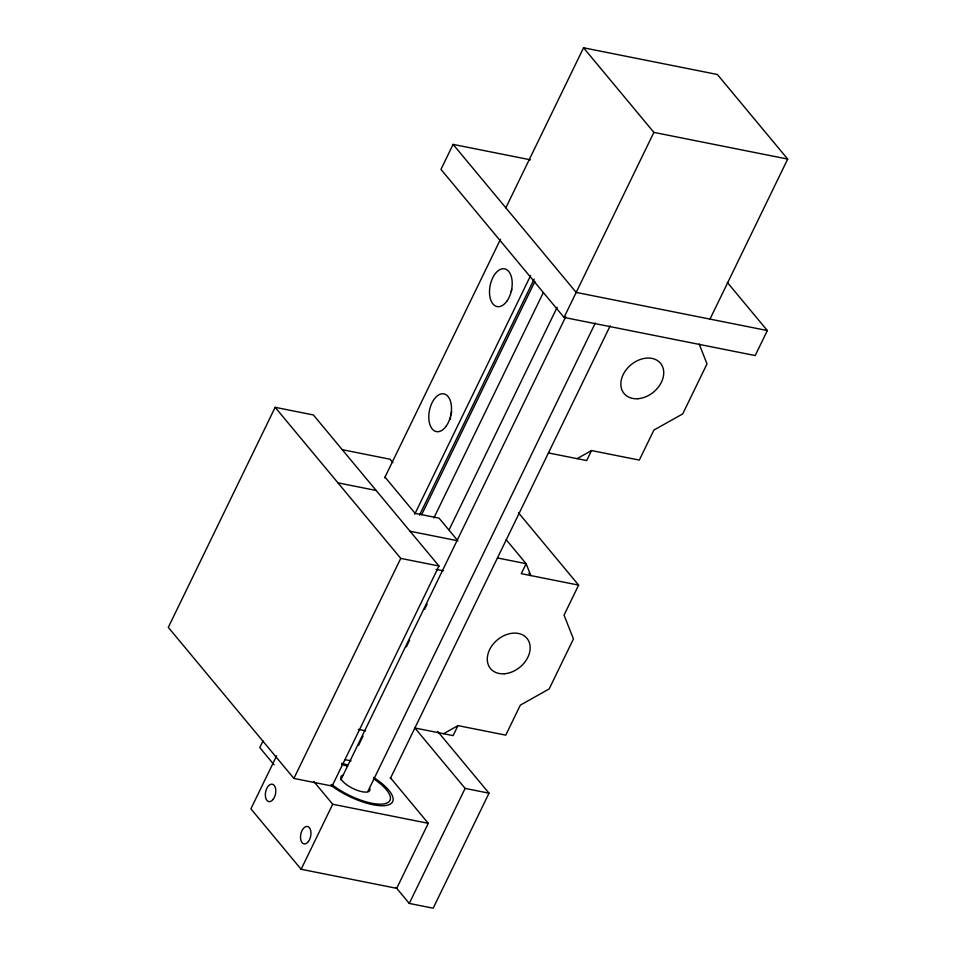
<?xml version="1.0" encoding="UTF-8"?>
<svg xmlns="http://www.w3.org/2000/svg" width="956" height="956" viewBox="0 0 956 956"><rect width="100%" height="100%" fill="white"/><g stroke="black" fill="none" stroke-linecap="round" stroke-linejoin="round"><path stroke-width="1.43" d="M275.149 407.328L168.304 627.375L293.898 778.423L332.126 786.047L438.971 566.012L313.377 414.952L275.149 407.328L400.743 558.388L438.971 566.012M530.437 159.819L453.096 144.392L440.955 169.391L564.04 317.428L755.192 355.56L767.345 330.549L727.265 282.355M505.844 207.834L583.554 47.8L717.37 74.484L787.696 159.078L709.985 319.113M384.623 477.892L500.502 239.251M263.043 740.9L259.781 747.616L274.097 764.824M276.666 755.766L250.89 808.836L301.128 869.267L396.716 888.327L428.276 823.319L390.371 777.718M414.761 514.149L530.652 275.495M419.541 515.105L534.129 279.128M421.644 514.687L534.918 281.399M293.898 778.423L400.743 558.388M433.881 517.961L543.259 292.715M449.093 529.827L557.169 307.258M564.04 317.428L653.88 132.394L583.554 47.8M340.826 779.917L565.749 316.711M358.631 745.19L363.065 736.048M406.396 646.818L409.634 640.15M424.524 609.474L427.117 604.144M301.128 869.267L332.7 804.247L313.747 781.446M367.797 791.592L595.325 323.02M390.335 778.543L610.143 325.888M518.522 512.834L578.619 585.12L564.04 615.126L573.445 638.943L549.162 688.953L520.339 705.134L505.76 735.14L457.972 725.616L453.12 735.618L414.88 727.994M699.171 344.041L707.01 363.889L682.727 413.9L653.892 430.08L639.325 460.087L591.537 450.563L586.673 460.565L548.445 452.941M437.645 731.388L489.018 793.181L433.164 908.2L409.276 903.432L465.118 788.413L414.701 727.755M577.113 458.653L591.537 450.563M443.56 733.706L457.972 725.616M653.88 132.394L787.696 159.078M767.345 330.549L576.181 292.416L453.096 144.392M342.272 449.69L390.06 459.227L392.88 462.632M337.946 482.852L376.174 490.476M410.088 531.261L457.876 540.797L439.043 518.14L415.143 513.372L385.005 477.116M497.455 557.957L526.123 563.682L530.831 575.584L528.919 573.289M578.619 585.12L521.271 573.672L526.123 563.682L506.094 539.578M436.067 569.358L443.309 570.804M358.357 729.392L365.598 730.838M345.236 759.685L351.031 760.845M465.118 788.413L489.018 793.181M332.7 804.247L428.276 823.319M395.951 887.407L409.276 903.432M373.426 777.371A41.443 14.244 25.9 0 1 386.439 805.406A41.443 14.244 25.9 0 1 330.656 785.079M341.639 763.306A41.443 14.244 25.9 0 1 347.052 764.872M369.59 788.174A15.989 5.497 25.9 0 1 352.895 788.473A15.989 5.497 25.9 0 1 343.049 775.22M374.107 779.116A38.479 13.229 25.9 0 1 383.296 803.984A38.479 13.229 25.9 0 1 331.756 784.458M341.806 764.549A38.479 13.229 25.9 0 1 347.637 766.21M450.36 419.122A19.24 10.922 -78.7 0 1 450.635 416.649M450.838 415.406A19.24 10.922 -78.7 0 1 451.722 411.737M511.341 291.616A19.24 10.922 -78.7 0 1 511.795 289.142M308.43 841.519A8.879 5.043 -78.7 0 0 308.286 826.773A8.879 5.043 -78.7 0 0 300.495 837.301A8.879 5.043 -78.7 0 0 308.43 841.519M273.273 799.216A8.879 5.043 -78.7 0 0 273.117 784.482A8.879 5.043 -78.7 0 0 265.326 794.998A8.879 5.043 -78.7 0 0 273.273 799.216M506.692 301.403A19.24 10.922 -78.7 0 0 506.357 269.461A19.24 10.922 -78.7 0 0 489.496 292.261A19.24 10.922 -78.7 0 0 506.692 301.403M445.986 426.424A19.24 10.922 -78.7 0 0 445.651 394.493A19.24 10.922 -78.7 0 0 428.79 417.282A19.24 10.922 -78.7 0 0 445.986 426.424M504.302 673.765A23.685 17.71 -39.7 0 0 529.122 642.014A23.685 17.71 -39.7 0 0 492.782 644.595A23.685 17.71 -39.7 0 0 504.302 673.765M637.867 398.712A23.685 17.71 -39.7 0 0 662.687 366.961A23.685 17.71 -39.7 0 0 626.347 369.542A23.685 17.71 -39.7 0 0 637.867 398.712"/></g></svg>
